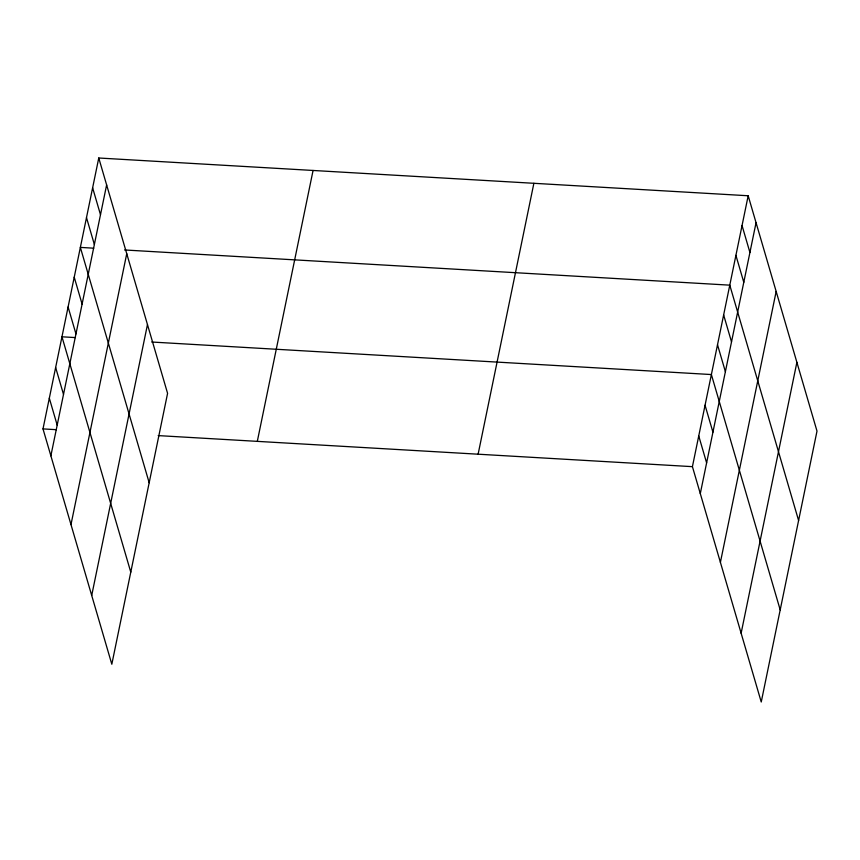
<?xml version="1.0" encoding="UTF-8"?>
<svg xmlns="http://www.w3.org/2000/svg" width="860" height="860" viewBox="0 0 860 860"><rect width="100%" height="100%" fill="white"/><g stroke="black" fill="none" stroke-linecap="round" stroke-linejoin="round"><path stroke-width="1.29" d="M98.76 158.003L167.582 393.342L111.821 664.242L43 428.904L98.76 158.003L748.178 195.757L817 431.096L761.24 701.996L692.418 466.658L748.178 195.757M50.869 455.821L106.629 184.922M70.982 524.6L126.743 253.7M91.708 595.464L147.469 324.564M257.312 441.363L313.072 170.463M478.117 454.198L533.877 183.298M700.298 493.575L756.058 222.665M720.4 562.354L776.161 291.454M741.126 633.218L796.887 362.318M93.751 248.185L80.356 247.4L149.178 482.739M124.56 249.97L729.785 285.154L798.596 520.494M75.357 337.582L61.963 336.798L130.774 572.136M151.704 342.022L711.381 374.551L780.203 609.89M43 428.904L56.395 429.688M158.186 435.601L692.418 466.658M742.051 225.556L749.92 252.464M735.913 255.355L743.782 282.273M723.647 314.954L731.516 341.871M717.519 344.752L725.388 371.671M705.06 405.254L712.929 432.171M698.739 435.956L706.608 462.873M92.622 187.802L100.491 214.72M86.494 217.601L94.364 244.519M74.229 277.2L82.098 304.117M68.091 306.998L75.959 333.916M55.642 367.5L63.511 394.417M49.321 398.202L57.19 425.119"/></g></svg>
